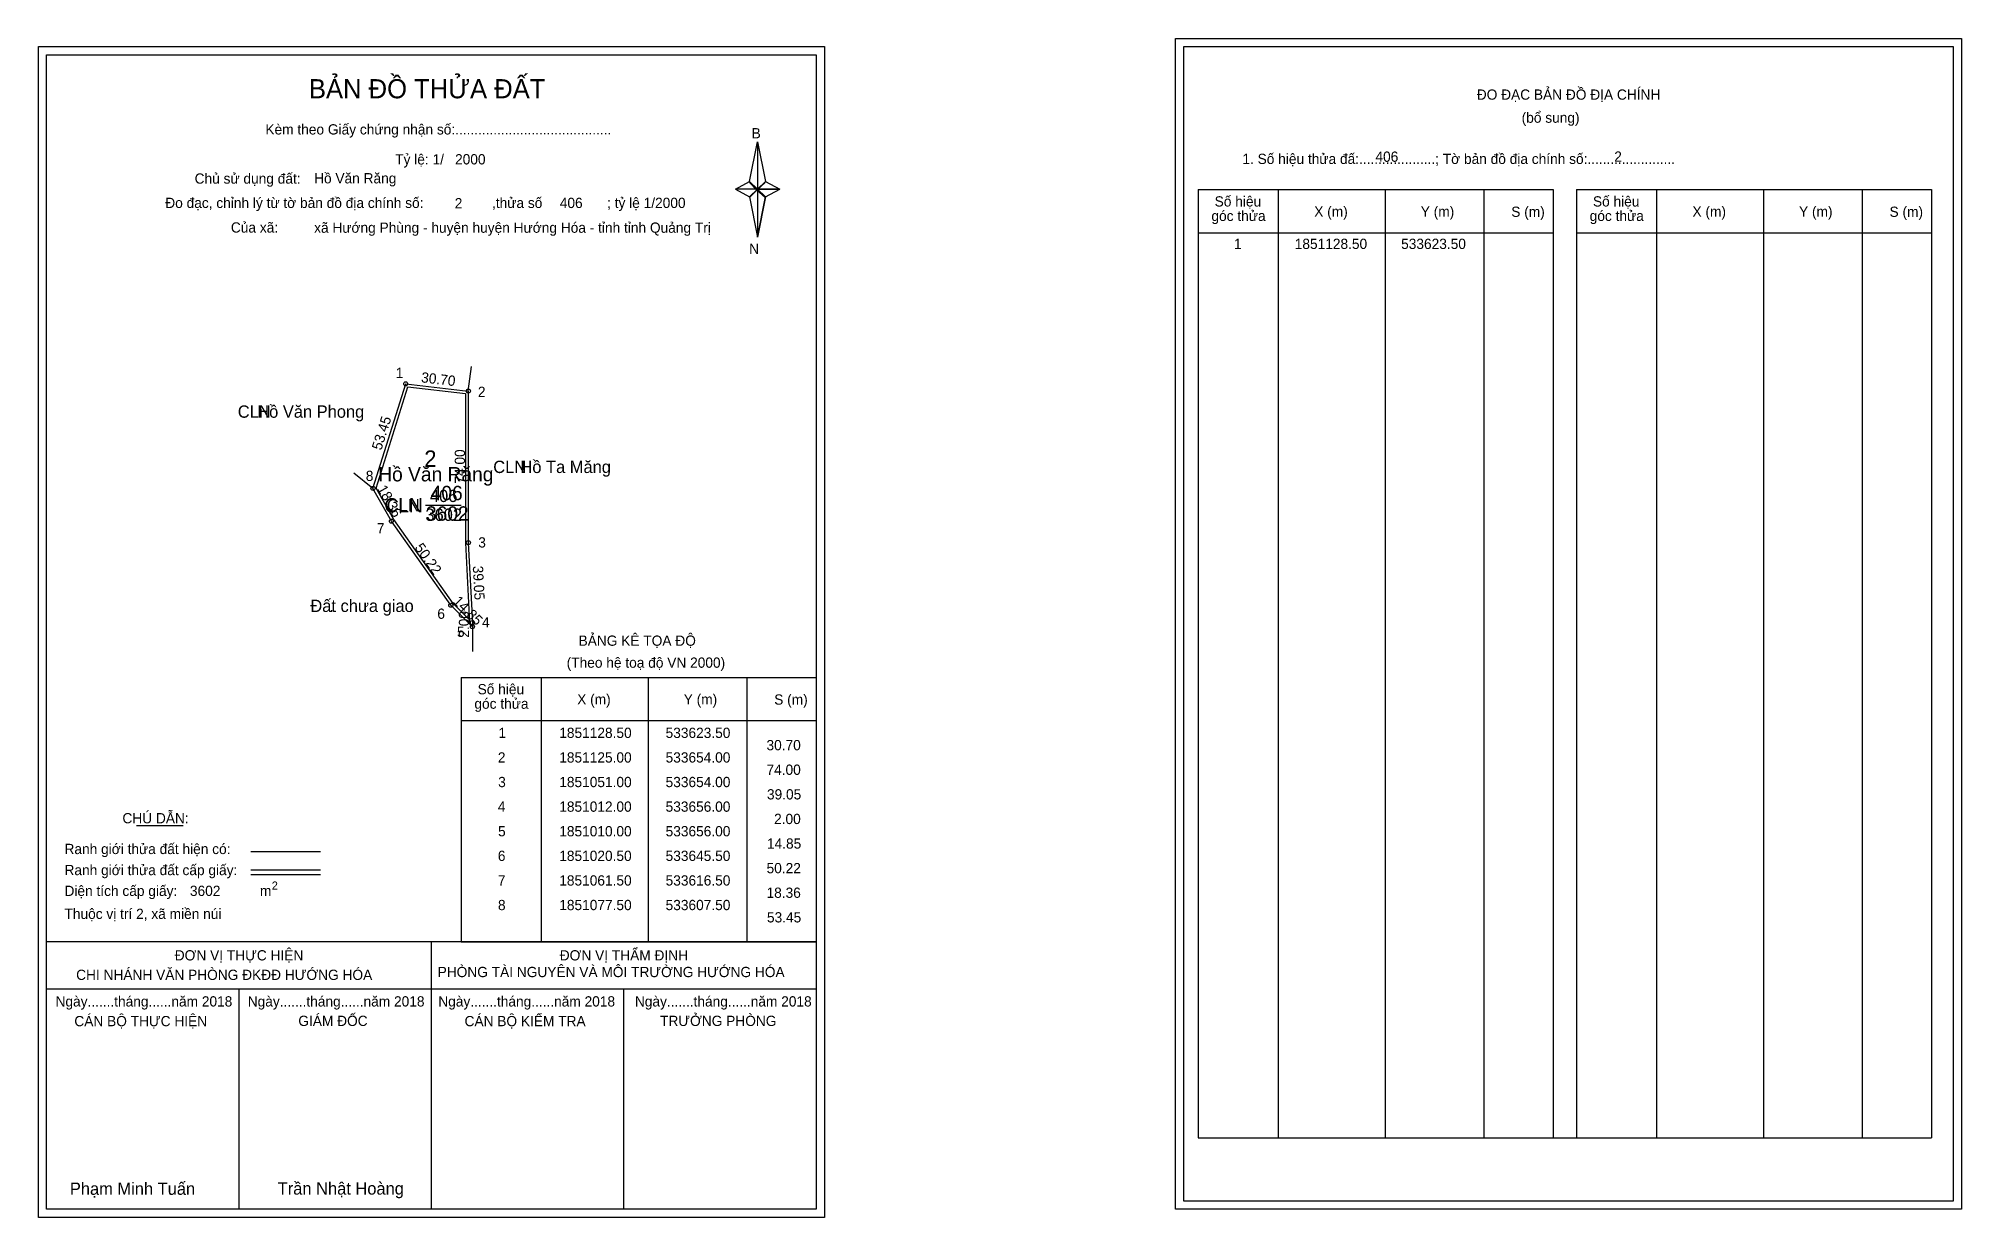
# Model space of a CAD drawing. Extents: x 533444 to 534382, y 1850722 to 1851297.
import ezdxf

# ---------------------------------------------------------------- set-up
doc = ezdxf.new("R2010")
doc.units = 0
for name, color, linetype in [('Level 1', 7, 'Continuous'), ('Level 10', 7, 'Continuous'), ('Level 11', 7, 'Continuous'), ('Level 13', 7, 'Continuous'), ('Level 2', 7, 'Continuous'), ('Level 27', 7, 'Continuous'), ('Level 3', 7, 'Continuous'), ('Level 36', 7, 'Continuous'), ('Level 4', 7, 'Continuous'), ('Level 49', 7, 'Continuous'), ('Level 5', 7, 'Continuous'), ('Level 53', 7, 'Continuous'), ('Level 55', 7, 'Continuous'), ('Level 6', 7, 'Continuous'), ('Level 60', 7, 'Continuous'), ('Level 63', 7, 'Continuous'), ('Level 7', 7, 'Continuous'), ('Level 9', 7, 'Continuous')]:
    doc.layers.add(name, color=color, linetype=linetype)

msp = doc.modelspace()

# ---------------------------------------------------------------- linework, layer by layer
at = {"layer": 'Level 1'}
for p, q in [((534002.99, 1851292.98), (534002.99, 1851292.98)), ((533448.34, 1851288.98), (533448.34, 1851288.98)), ((533791.19, 1851227.21), (533795.12, 1851246.49)), ((533795.12, 1851246.49), (533795.12, 1851223.44)), ((533795.12, 1851246.49), (533799.06, 1851227.21)), ((533784.3, 1851223.44), (533791.19, 1851227.21)), ((533791.19, 1851227.21), (533795.12, 1851223.44)), ((533794.83, 1851223.01), (533791.19, 1851226.77)), ((533798.76, 1851226.77), (533794.83, 1851223.01)), ((533794.83, 1851223.01), (533798.76, 1851226.77)), ((533799.06, 1851227.21), (533795.12, 1851223.44)), ((533795.12, 1851223.44), (533791.19, 1851219.76)), ((533794.83, 1851223.01), (533791.19, 1851219.32)), ((533791.19, 1851219.32), (533794.83, 1851223.01)), ((533791.19, 1851219.76), (533795.12, 1851200.04)), ((533798.76, 1851219.32), (533794.83, 1851223.01)), ((533795.12, 1851223.44), (533795.12, 1851200.04)), ((533795.12, 1851223.44), (533805.94, 1851223.44)), ((533795.12, 1851223.44), (533799.06, 1851219.76)), ((533799.06, 1851219.76), (533795.12, 1851200.04)), ((533799.06, 1851219.76), (533805.94, 1851223.44)), ((534010.05, 1851223.27), (534183.26, 1851223.27)), ((534049.23, 1850760.74), (534049.23, 1851223.27)), ((534101.38, 1850760.74), (534101.38, 1851223.27)), ((534149.32, 1851223.27), (534149.32, 1850760.74)), ((534183.26, 1851223.27), (534183.26, 1850760.74)), ((534194.57, 1851223.27), (534367.77, 1851223.27)), ((534233.75, 1850760.74), (534233.75, 1851223.27)), ((534285.89, 1850760.74), (534285.89, 1851223.27)), ((534333.84, 1851223.27), (534333.84, 1850760.74)), ((534367.77, 1851223.27), (534367.77, 1850760.74)), ((534010.05, 1851202.21), (534183.26, 1851202.21)), ((534194.57, 1851202.21), (534367.77, 1851202.21)), ((533650.53, 1850985.32), (533823.73, 1850985.32)), ((533689.71, 1850856.27), (533689.71, 1850985.32)), ((533741.85, 1850856.27), (533741.85, 1850985.32)), ((533789.8, 1850985.32), (533789.8, 1850856.27)), ((533650.53, 1850964.27), (533823.73, 1850964.27)), ((533492.18, 1850913.11), (533514.98, 1850913.11)), ((533547.91, 1850900.3), (533581.93, 1850900.3)), ((533547.91, 1850891.4), (533581.93, 1850891.4)), ((533547.91, 1850889.21), (533581.93, 1850889.21)), ((533662, 1850856.27), (533448.34, 1850856.27)), ((533823.73, 1850856.27), (533614.05, 1850856.27)), ((533636.04, 1850725.83), (533636.04, 1850856.27)), ((533650.53, 1850856.27), (533823.73, 1850856.27)), ((533823.74, 1850833.17), (533448.34, 1850833.17)), ((533542.19, 1850725.83), (533542.19, 1850833.17)), ((533729.89, 1850725.83), (533729.89, 1850833.17)), ((534010.05, 1850760.74), (534367.77, 1850760.74)), ((534378.39, 1850729.83), (534378.39, 1850729.83)), ((533823.73, 1850725.83), (533823.73, 1850725.83))]:
    msp.add_line(p, q, dxfattribs=at)
for points in [[(533791.19, 1851227.21), (533795.12, 1851246.49), (533795.12, 1851223.44)], [(533795.12, 1851223.44), (533799.06, 1851227.21), (533805.94, 1851223.44)], [(533784.3, 1851223.44), (533791.19, 1851219.76), (533795.12, 1851223.44)], [(533795.12, 1851223.44), (533795.12, 1851200.04), (533799.06, 1851219.76)]]:
    msp.add_lwpolyline(points, close=True, dxfattribs=at)
at = {"layer": 'Level 10'}
for points in [[(533656, 1851012), (533656, 1851010), (533645.5, 1851020.5), (533616.5, 1851061.5), (533607.5, 1851077.5), (533623.5, 1851128.5), (533654, 1851125), (533654, 1851051)], [(533654.52, 1851013.46), (533646.57, 1851021.41), (533617.68, 1851062.25), (533609.02, 1851077.66), (533624.49, 1851126.98), (533652.6, 1851123.75), (533652.6, 1851050.96), (533654.6, 1851011.96)]]:
    msp.add_lwpolyline(points, close=True, dxfattribs=at)
at = {"layer": 'Level 11'}
for centre in [(533623.5, 1851128.5), (533654, 1851125), (533607.5, 1851077.5), (533616.5, 1851061.5), (533654, 1851051), (533645.5, 1851020.5), (533656, 1851012), (533656, 1851012), (533656, 1851010)]:
    msp.add_circle(centre, 1, dxfattribs=at)
at = {"layer": 'Level 27'}
for p, q in [((533654, 1851125), (533655.52, 1851136.9)), ((533607.5, 1851077.5), (533598.13, 1851085)), ((533656, 1851010), (533656, 1850998))]:
    msp.add_line(p, q, dxfattribs=at)
at = {"layer": 'Level 3'}
for p, q in [((534010.05, 1851223.27), (534010.05, 1850760.74)), ((534194.57, 1851223.27), (534194.57, 1850760.74)), ((533650.53, 1850985.32), (533650.53, 1850856.27))]:
    msp.add_line(p, q, dxfattribs=at)
at = {"layer": 'Level 63'}
for points in [[(533444.34, 1851292.98), (533827.74, 1851292.98), (533827.74, 1850721.83), (533444.34, 1850721.83)], [(533998.99, 1851296.98), (534382.39, 1851296.98), (534382.39, 1850725.83), (533998.99, 1850725.83)], [(534002.99, 1851292.98), (534378.39, 1851292.98), (534378.39, 1850729.83), (534002.99, 1850729.83)], [(533448.34, 1851288.98), (533823.74, 1851288.98), (533823.74, 1850725.83), (533448.34, 1850725.83)]]:
    msp.add_lwpolyline(points, close=True, dxfattribs=at)
at = {"layer": 'Level 9'}
msp.add_line((533633.07, 1851069.25), (533650.45, 1851069.25), dxfattribs=at)

# ---------------------------------------------------------------- texts
at = {"layer": 'Level 1'}
for s, height, p in [('BẢN ĐỒ THỬA ĐẤT', 9.3313, (533576.27, 1851267.79)), ('ĐO ĐẠC BẢN ĐỒ ĐỊA CHÍNH', 5, (534145.94, 1851267.1)), ('Kèm theo Giấy chứng nhận số:.........................................', 5, (533555.04, 1851250.13)), ('B', 5, (533792.21, 1851248.25)), ('(bổ sung)', 5, (534167.82, 1851255.86)), ('1. Số hiệu thửa đấ:....................; Tờ bản đồ địa chính số:.......................', 5, (534031.6, 1851235.74)), ('Chủ sử dụng đất:', 5, (533520.52, 1851226.14)), ('Đo đạc, chỉnh lý từ tờ bản đồ địa chính số:                  ,thửa số                 ; tỷ lệ 1/2000', 5, (533506.2, 1851214.28)), ('Số hiệu', 5, (534018.08, 1851215)), ('X (m)', 5, (534066.65, 1851210.05)), ('Y (m)', 5, (534118.6, 1851210.05)), ('S (m)', 5, (534162.76, 1851209.95)), ('Số hiệu', 5, (534202.6, 1851215)), ('X (m)', 5, (534251.16, 1851210.05)), ('Y (m)', 5, (534303.12, 1851210.05)), ('S (m)', 5, (534347.27, 1851209.95)), ('Của xã:', 5, (533538.2, 1851202.28)), ('góc thửa', 5, (534016.5, 1851207.94)), ('góc thửa', 5, (534201.01, 1851207.94)), ('N', 5, (533791.01, 1851191.91)), ('BẢNG KÊ TỌA ĐỘ', 5, (533707.8, 1851000.73)), ('(Theo hệ toạ độ VN 2000)', 5, (533701.99, 1850990.01)), ('Số hiệu', 5, (533658.56, 1850977.06)), ('góc thửa', 5, (533656.98, 1850970)), ('X (m)', 5, (533707.12, 1850972.11)), ('Y (m)', 5, (533759.08, 1850972.11)), ('S (m)', 5, (533803.23, 1850972.01)), ('CHÚ DẪN:', 5, (533485.3, 1850914.12)), ('Ranh giới thửa đất hiện có:', 5, (533457.04, 1850899.12)), ('Ranh giới thửa đất cấp giấy:', 5, (533457.04, 1850888.84)), ('Diện tích cấp giấy:', 5, (533457.04, 1850878.68)), ('m', 5, (533552.35, 1850878.72)), ('2', 4, (533558.14, 1850881.74)), ('Thuộc vị trí 2, xã miền núi', 5, (533457.04, 1850867.48)), ('ĐƠN VỊ THỰC HIỆN', 5, (533510.81, 1850847.24)), ('ĐƠN VỊ THẨM ĐỊNH', 5, (533698.61, 1850847.24)), ('CHI NHÁNH VĂN PHÒNG ĐKĐĐ HƯỚNG HÓA', 5, (533462.72, 1850837.72)), ('PHÒNG TÀI NGUYÊN VÀ MÔI TRƯỜNG HƯỚNG HÓA', 5, (533639.06, 1850839.1)), ('Ngày.......tháng......năm 2018', 5, (533452.67, 1850824.77)), ('CÁN BỘ THỰC HIỆN', 5, (533461.84, 1850815.14)), ('Ngày.......tháng......năm 2018', 5, (533546.42, 1850824.77)), ('GIÁM ĐỐC', 5, (533571.1, 1850815.26)), ('Ngày.......tháng......năm 2018', 5, (533639.37, 1850824.77)), ('CÁN BỘ KIỂM TRA', 5, (533652.18, 1850815.14)), ('Ngày.......tháng......năm 2018', 5, (533735.28, 1850824.77)), ('TRƯỞNG PHÒNG', 5, (533747.56, 1850815.26)), ('Phạm Minh Tuấn', 6, (533459.66, 1850732.91)), ('Trần Nhật Hoàng', 6, (533561.04, 1850733.01))]:
    msp.add_text(s, height=height, dxfattribs=at).set_placement(p)
at = {"layer": 'Level 11'}
msp.add_text('Tỷ lệ: 1/', height=5, dxfattribs=at).set_placement((533618.35, 1851235.5))
at = {"layer": 'Level 13'}
for s, p in [('406', (533635.28, 1851070.85)), ('CLN', (533614.28, 1851066.25)), ('3602', (533633.08, 1851061.65))]:
    msp.add_text(s, height=6, dxfattribs=at).set_placement(p)
at = {"layer": 'Level 2'}
msp.add_text('Hồ Văn Răng', height=7, dxfattribs=at).set_placement((533610.07, 1851080.92))
at = {"layer": 'Level 3'}
msp.add_text('CLN', height=7, dxfattribs=at).set_placement((533613.07, 1851065.75))
at = {"layer": 'Level 36'}
for s, p in [('CLN', (533541.56, 1851111.97)), ('CLN', (533666.19, 1851085)), ('.', (533586.23, 1851017.21))]:
    msp.add_text(s, height=6, dxfattribs=at).set_placement(p)
at = {"layer": 'Level 4'}
msp.add_text('406', height=7, dxfattribs=at).set_placement((533635.65, 1851071.75))
at = {"layer": 'Level 49'}
for s, rotation, p in [('30.70', 353.45371, (533630.81, 1851129.27)), ('53.45', 72.58203, (533611.56, 1851095.78)), ('74.00', 90, (533652.4, 1851079.82)), ('18.36', 299.35775, (533609.39, 1851077.4)), ('50.22', 305.27242, (533627.6, 1851048.58)), ('39.05', 272.93567, (533656.18, 1851039.64)), ('14.85', 315, (533646.18, 1851022.09)), ('2.00', 90, (533654.4, 1851004.67))]:
    msp.add_text(s, height=5, rotation=rotation, dxfattribs=at).set_placement(p)
at = {"layer": 'Level 5'}
msp.add_text('3602', height=7, dxfattribs=at).set_placement((533633.36, 1851061.75))
at = {"layer": 'Level 53'}
for s, p in [('1', (534027.5, 1851194.29)), ('1851128.50', (534057.14, 1851194.29)), ('533623.50', (534109.03, 1851194.29)), ('1', (533668.73, 1850955.77)), ('1851128.50', (533698.37, 1850955.77)), ('533623.50', (533750.25, 1850955.77)), ('30.70', (533799.46, 1850949.77)), ('2', (533668.43, 1850943.77)), ('1851125.00', (533698.37, 1850943.77)), ('533654.00', (533750.25, 1850943.77)), ('3', (533668.58, 1850931.77)), ('1851051.00', (533698.37, 1850931.77)), ('533654.00', (533750.25, 1850931.77)), ('74.00', (533799.46, 1850937.77)), ('4', (533668.4, 1850919.77)), ('1851012.00', (533698.37, 1850919.77)), ('533656.00', (533750.25, 1850919.77)), ('39.05', (533799.69, 1850925.77)), ('2.00', (533803.16, 1850913.77)), ('5', (533668.52, 1850907.77)), ('1851010.00', (533698.37, 1850907.77)), ('533656.00', (533750.25, 1850907.77)), ('14.85', (533799.69, 1850901.77)), ('6', (533668.41, 1850895.77)), ('1851020.50', (533698.37, 1850895.77)), ('533645.50', (533750.25, 1850895.77)), ('7', (533668.44, 1850883.77)), ('1851061.50', (533698.37, 1850883.77)), ('533616.50', (533750.25, 1850883.77)), ('50.22', (533799.51, 1850889.77)), ('18.36', (533799.48, 1850877.77)), ('8', (533668.48, 1850871.77)), ('1851077.50', (533698.37, 1850871.77)), ('533607.50', (533750.25, 1850871.77)), ('53.45', (533799.69, 1850865.77))]:
    msp.add_text(s, height=5, dxfattribs=at).set_placement(p)
at = {"layer": 'Level 55'}
for s, height, p in [('399', 0.22, (533623.26, 1851128.28)), ('399', 0.22, (533623.26, 1851128.28)), ('1', 0.8, (533623.28, 1851128.5)), ('399', 0.22, (533653.76, 1851124.78)), ('404', 0.22, (533653.76, 1851124.78)), ('399', 0.22, (533653.76, 1851124.78)), ('404', 0.22, (533653.76, 1851124.78)), ('2', 0.8, (533653.73, 1851125)), ('399', 0.22, (533607.26, 1851077.28)), ('399', 0.22, (533607.26, 1851077.28)), ('8', 0.8, (533607.24, 1851077.5)), ('0', 0.22, (533607.42, 1851077.28)), ('7', 0.8, (533616.23, 1851061.5)), ('0', 0.22, (533616.42, 1851061.28)), ('404', 0.22, (533653.76, 1851050.78)), ('404', 0.22, (533653.76, 1851050.78)), ('3', 0.8, (533653.75, 1851051)), ('6', 0.8, (533645.23, 1851020.5)), ('0', 0.22, (533645.42, 1851020.28)), ('4', 0.8, (533655.72, 1851012)), ('404', 0.22, (533655.76, 1851011.78)), ('404', 0.22, (533655.76, 1851011.78)), ('404', 0.22, (533655.76, 1851009.78)), ('404', 0.22, (533655.76, 1851009.78)), ('5', 0.8, (533655.74, 1851010)), ('0', 0.22, (533655.92, 1851009.78))]:
    msp.add_text(s, height=height, dxfattribs=at).set_placement(p)
at = {"layer": 'Level 6'}
for s, p in [('2000', (533647.55, 1851235.54)), ('406', (534096.5, 1851236.82)), ('2', (534212.99, 1851236.86)), ('Hồ Văn Răng', (533578.79, 1851226.28)), ('2', (533647.39, 1851214.1)), ('406', (533698.64, 1851214.26)), ('xã Hướng Phùng - huyện huyện Hướng Hóa - tỉnh tỉnh Quảng Trị', (533578.81, 1851202.2)), ('3602', (533518.22, 1850878.69))]:
    msp.add_text(s, height=5, dxfattribs=at).set_placement(p)
at = {"layer": 'Level 60'}
for s, p in [('Hồ Văn Phong', (533551.07, 1851111.97)), ('Hồ Ta Măng', (533679.44, 1851085)), ('Đất chưa giao', (533576.97, 1851017.21))]:
    msp.add_text(s, height=6, dxfattribs=at).set_placement(p)
at = {"layer": 'Level 7'}
msp.add_text('2', height=8, dxfattribs=at).set_placement((533632.55, 1851088.01))
at = {"layer": 'Level 9'}
for s, p in [('1', (533618.62, 1851131.37)), ('2', (533658.69, 1851122.1)), ('8', (533604, 1851081.12)), ('7', (533609.41, 1851055.58)), ('3', (533658.86, 1851048.66)), ('6', (533638.9, 1851013.87)), ('5', (533648.48, 1851005.05)), ('4', (533660.68, 1851009.66))]:
    msp.add_text(s, height=5, dxfattribs=at).set_placement(p)

doc.saveas('drawing.dxf')
